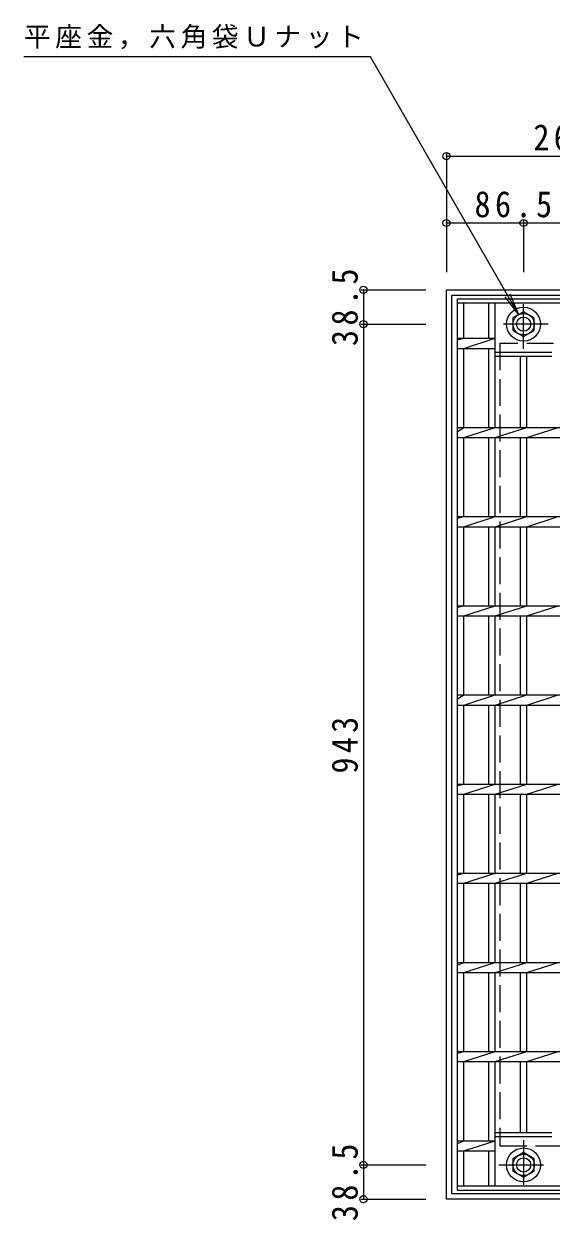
# Model space of a CAD drawing. Units: millimetres at full size, sheet at 1:10. Extents: x -1436 to 1780, y -1372 to 1204.
# Drawn here: x -1436 to -845, y -264 to 1078 of the extents above; entities that cross this region are included whole.
import ezdxf

# ---------------------------------------------------------------- set-up
doc = ezdxf.new("R2010")
doc.units = ezdxf.units.MM
doc.header["$LTSCALE"] = 10
doc.header["$PDMODE"] = 32
doc.header["$PDSIZE"] = 8
doc.linetypes.add('CHAIN1', pattern=[8, 5, -1, 1, -1])
doc.linetypes.add('DASHED3', pattern=[4, 3, -1])
for name, color, linetype, lineweight in [('C-1', 2, 'Continuous', 9), ('C-2', 3, 'Continuous', 9), ('C-4', 7, 'Continuous', 9), ('C-5', 7, 'Continuous', 9)]:
    doc.layers.add(name, color=color, linetype=linetype, lineweight=lineweight)
doc.styles.add('ＭＳ ゴシック', font='')
doc.styles.get('ＭＳ ゴシック').set_extended_font_data('MS Gothic')

msp = doc.modelspace()

# ---------------------------------------------------------------- linework, layer by layer
at = {"layer": 'C-1'}
for p, q in [((-962.2, -240.39), (-962.2, 779.61)), ((-962.2, 779.61), (57.8, 779.61)), ((-956.2, -234.39), (-956.2, 773.61)), ((-956.2, 773.61), (51.8, 773.61)), ((-875.7, -188.03), (-887.7, -194.96)), ((-887.7, -194.96), (-887.7, -208.82)), ((-863.7, -194.96), (-875.7, -188.03)), ((-863.7, -208.82), (-863.7, -194.96)), ((-887.7, -208.82), (-875.7, -215.75)), ((-875.7, -215.75), (-863.7, -208.82)), ((57.8, -240.39), (-962.2, -240.39)), ((51.6, -234.39), (-956.2, -234.39))]:
    msp.add_line(p, q, dxfattribs=at)
at = {"layer": 'C-1', "linetype": 'CHAIN1'}
for p, q in [((-875.7, 713.47), (-875.7, 768.75)), ((-848.07, 741.11), (-903.34, 741.11)), ((-875.7, -174.25), (-875.7, -229.53)), ((-903.34, -201.89), (-848.07, -201.89))]:
    msp.add_line(p, q, dxfattribs=at)
at = {"layer": 'C-1'}
msp.add_lwpolyline([(-887.7, 748.04), (-887.7, 734.18), (-875.7, 727.25), (-863.7, 734.18), (-863.7, 748.04), (-875.7, 754.97)], close=True, dxfattribs=at)
at = {"layer": 'C-1', "linetype": 'DASHED3'}
msp.add_lwpolyline([(-2.2, 719.61), (-902.2, 719.61), (-902.2, -180.39), (-2.2, -180.39)], dxfattribs=at)
at = {"layer": 'C-1'}
for centre, radius in [((-875.7, 741.11), 19), ((-875.7, 741.11), 12), ((-875.7, 741.11), 8), ((-875.7, -201.89), 19), ((-875.7, -201.89), 12), ((-875.7, -201.89), 8)]:
    msp.add_circle(centre, radius, dxfattribs=at)
at = {"layer": 'C-2'}
for p, q in [((-949.7, -230.39), (-949.7, 769.61)), ((-949.7, 769.61), (45.3, 769.61)), ((-949.7, 765.11), (45.3, 765.11)), ((-942.7, 725.26), (-942.7, 765.11)), ((-914.5, 725.26), (-914.5, 765.11)), ((-907.5, 625.26), (-907.5, 765.11)), ((-949.7, 723.58), (-942.7, 725.26)), ((-949.7, 725.26), (-907.5, 725.26)), ((-942.7, 713.96), (-907.5, 725.26)), ((-949.7, 713.96), (-907.5, 713.96)), ((-942.7, 625.26), (-942.7, 713.96)), ((-914.5, 625.26), (-914.5, 713.96)), ((-907.5, 709.61), (-843.9, 709.61)), ((-907.5, 705.11), (-843.9, 705.11)), ((-879.2, 625.26), (-879.2, 705.11)), ((-872.2, 625.26), (-872.2, 705.11)), ((-949.7, 620.76), (-942.7, 625.26)), ((-949.7, 625.26), (45.3, 625.26)), ((-942.7, 613.96), (-907.5, 625.26)), ((-907.5, 613.96), (-872.2, 625.26)), ((-872.2, 613.96), (-836.9, 625.26)), ((-949.7, 613.96), (45.3, 613.96)), ((-942.7, 525.26), (-942.7, 613.96)), ((-914.5, 525.26), (-914.5, 613.96)), ((-907.5, 525.26), (-907.5, 613.96)), ((-879.2, 525.26), (-879.2, 613.96)), ((-872.2, 525.26), (-872.2, 613.96)), ((-949.7, 523.58), (-942.7, 525.26)), ((-949.7, 525.26), (45.3, 525.26)), ((-942.7, 513.96), (-907.5, 525.26)), ((-907.5, 513.96), (-872.2, 525.26)), ((-872.2, 513.96), (-836.9, 525.26)), ((-949.7, 513.96), (45.3, 513.96)), ((-942.7, 425.26), (-942.7, 513.96)), ((-914.5, 425.26), (-914.5, 513.96)), ((-907.5, 425.26), (-907.5, 513.96)), ((-879.2, 425.26), (-879.2, 513.96)), ((-872.2, 425.26), (-872.2, 513.96)), ((-949.7, 423.58), (-942.7, 425.26)), ((-949.7, 425.26), (45.3, 425.26)), ((-942.7, 413.96), (-907.5, 425.26)), ((-907.5, 413.96), (-872.2, 425.26)), ((-872.2, 413.96), (-836.9, 425.26)), ((-949.7, 413.96), (45.3, 413.96)), ((-942.7, 325.26), (-942.7, 413.96)), ((-914.5, 325.26), (-914.5, 413.96)), ((-907.5, 325.26), (-907.5, 413.96)), ((-879.2, 325.26), (-879.2, 413.96)), ((-872.2, 325.26), (-872.2, 413.96)), ((-949.7, 320.76), (-942.7, 325.26)), ((-949.7, 325.26), (45.3, 325.26)), ((-942.7, 313.96), (-907.5, 325.26)), ((-907.5, 313.96), (-872.2, 325.26)), ((-872.2, 313.96), (-836.9, 325.26)), ((-949.7, 313.96), (45.3, 313.96)), ((-942.7, 225.26), (-942.7, 313.96)), ((-914.5, 225.26), (-914.5, 313.96)), ((-907.5, 225.26), (-907.5, 313.96)), ((-879.2, 225.26), (-879.2, 313.96)), ((-872.2, 225.26), (-872.2, 313.96)), ((-949.7, 223.58), (-942.7, 225.26)), ((-949.7, 225.26), (45.3, 225.26)), ((-942.7, 213.96), (-907.5, 225.26)), ((-907.5, 213.96), (-872.2, 225.26)), ((-872.2, 213.96), (-836.9, 225.26)), ((-949.7, 213.96), (45.3, 213.96)), ((-942.7, 125.26), (-942.7, 213.96)), ((-914.5, 125.26), (-914.5, 213.96)), ((-907.5, 125.26), (-907.5, 213.96)), ((-879.2, 125.26), (-879.2, 213.96)), ((-872.2, 125.26), (-872.2, 213.96)), ((-949.7, 123.58), (-942.7, 125.26)), ((-949.7, 125.26), (45.3, 125.26)), ((-942.7, 113.96), (-907.5, 125.26)), ((-907.5, 113.96), (-872.2, 125.26)), ((-872.2, 113.96), (-836.9, 125.26)), ((-949.7, 113.96), (45.3, 113.96)), ((-942.7, 25.26), (-942.7, 113.96)), ((-914.5, 25.26), (-914.5, 113.96)), ((-907.5, 25.26), (-907.5, 113.96)), ((-879.2, 25.26), (-879.2, 113.96)), ((-872.2, 25.26), (-872.2, 113.96)), ((-949.7, 22.17), (-942.7, 25.26)), ((-949.7, 25.26), (45.3, 25.26)), ((-949.7, 13.96), (45.3, 13.96)), ((-942.7, 13.96), (-907.5, 25.26)), ((-942.7, -74.74), (-942.7, 13.96)), ((-914.5, -74.74), (-914.5, 13.96)), ((-907.5, 13.96), (-872.2, 25.26)), ((-907.5, -74.74), (-907.5, 13.96)), ((-879.2, -74.74), (-879.2, 13.96)), ((-872.2, 13.96), (-836.9, 25.26)), ((-872.2, -74.74), (-872.2, 13.96)), ((-949.7, -76.42), (-942.7, -74.74)), ((-949.7, -74.74), (45.3, -74.74)), ((-942.7, -86.04), (-907.5, -74.74)), ((-907.5, -86.04), (-872.2, -74.74)), ((-872.2, -86.04), (-836.9, -74.74)), ((-949.7, -86.04), (45.3, -86.04)), ((-942.7, -174.74), (-942.7, -86.04)), ((-914.5, -174.74), (-914.5, -86.04)), ((-907.5, -225.89), (-907.5, -86.04)), ((-879.2, -165.89), (-879.2, -86.04)), ((-872.2, -165.89), (-872.2, -86.04)), ((-843.9, -165.89), (-907.5, -165.89)), ((-843.9, -170.39), (-907.5, -170.39)), ((-949.7, -177.83), (-942.7, -174.74)), ((-949.7, -174.74), (-907.5, -174.74)), ((-949.7, -186.04), (-907.5, -186.04)), ((-942.7, -186.04), (-907.5, -174.74)), ((-942.7, -225.89), (-942.7, -186.04)), ((-914.5, -225.89), (-914.5, -186.04)), ((45.3, -225.89), (-949.7, -225.89)), ((45.3, -230.39), (-949.7, -230.39))]:
    msp.add_line(p, q, dxfattribs=at)
at = {"layer": 'C-4'}
for p, q in [((-962.2, 932.61), (-962.2, 799.61)), ((-962.2, 929.61), (-702.2, 929.61)), ((-962.2, 854.61), (-875.7, 854.61)), ((-875.7, 857.61), (-875.7, 799.61)), ((-875.7, 854.61), (-28.7, 854.61)), ((-1058.13, 779.61), (-985.13, 779.61)), ((-1055.13, 779.61), (-1055.13, 741.11)), ((-1058.13, 741.11), (-985.13, 741.11)), ((-1055.13, 741.11), (-1055.13, -201.89)), ((-1058.13, -201.89), (-985.13, -201.89)), ((-1055.13, -201.89), (-1055.13, -240.39)), ((-1058.13, -240.39), (-985.13, -240.39))]:
    msp.add_line(p, q, dxfattribs=at)
for p in [(-962.2, 929.61), (-962.2, 854.61), (-875.7, 854.61), (-1055.13, 779.61), (-1055.13, 741.11), (-1055.13, -201.89), (-1055.13, -240.39)]:
    msp.add_point(p, dxfattribs=at)
at = {"layer": 'C-5'}
for p, q in [((-1047.29, 1041.04), (-1435.62, 1041.04)), ((-881.17, 751.74), (-1047.29, 1041.04)), ((-881.17, 751.75), (-896.35, 771.62)), ((-881.17, 751.75), (-890.69, 774.87))]:
    msp.add_line(p, q, dxfattribs=at)

# ---------------------------------------------------------------- texts
at = {"layer": 'C-4', "color": 2, "char_height": 29.33, "attachment_point": 7, "style": 'ＭＳ ゴシック'}
for s, insert in [('\\T1.27;\\W0.9;260', (-864.7, 935.61)), ('\\T1.28;\\W0.9;86.5', (-930.7, 860.61))]:
    msp.add_mtext(s, dxfattribs=dict(at, insert=insert))
at = {"layer": 'C-4', "color": 2, "char_height": 29.33, "attachment_point": 7, "rotation": 90, "style": 'ＭＳ ゴシック'}
for s, insert in [('\\T1.28;\\W0.9;38.5', (-1061.13, 716.61)), ('\\T1.27;\\W0.9;943', (-1061.13, 237.11)), ('\\T1.28;\\W0.9;38.5', (-1061.13, -264.89))]:
    msp.add_mtext(s, dxfattribs=dict(at, insert=insert))
at = {"layer": 'C-5', "insert": (-1435.62, 1049.37), "char_height": 21.99, "attachment_point": 7, "style": 'ＭＳ ゴシック'}
msp.add_mtext('\\T1.17;平座金，六角袋Ｕナット', dxfattribs=at)

doc.saveas('drawing.dxf')
